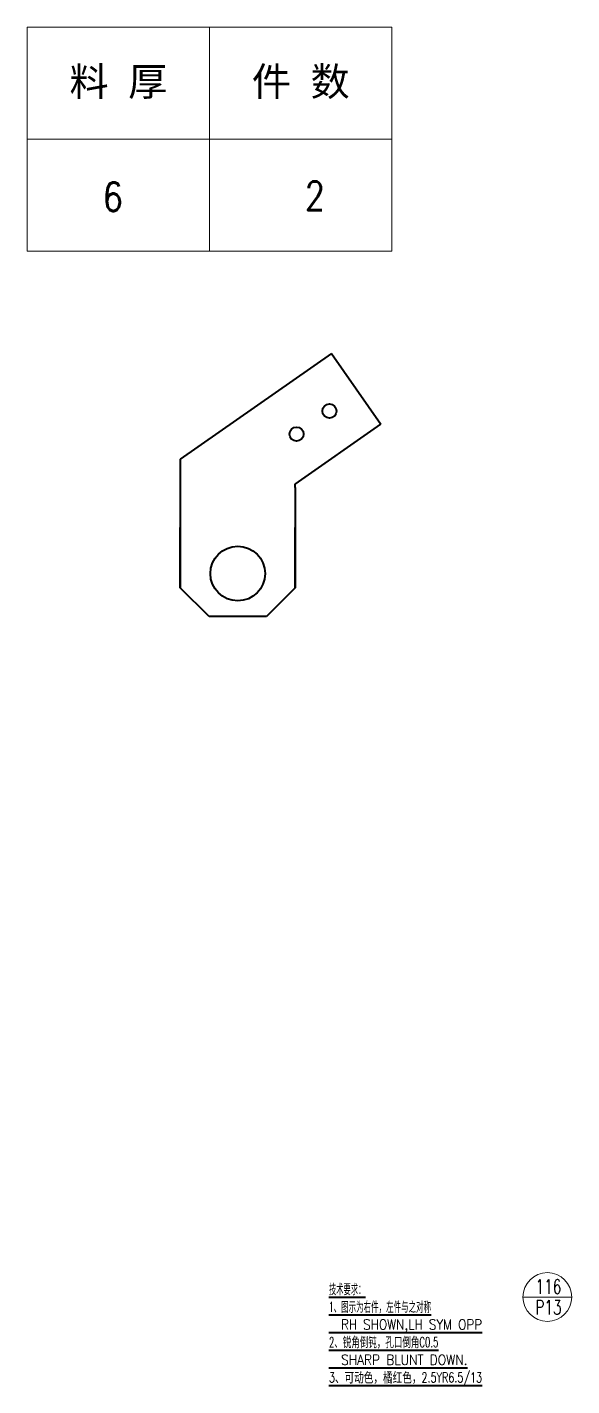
# Model space of a CAD drawing. Header units: millimetres. Extents: x 1333 to 104182, y -62119 to -5704.
# Drawn here: x 44524.9 to 44714.5, y -61644.7 to -61171.4 of the extents above; entities that cross this region are included whole.
import ezdxf
from ezdxf.enums import TextEntityAlignment as Align

# ---------------------------------------------------------------- set-up
doc = ezdxf.new("R2010")
doc.units = ezdxf.units.MM
doc.header["$LTSCALE"] = 0.5
doc.layers.add('11', color=3, linetype='Continuous')
doc.layers.add('TEXT', color=1, linetype='Continuous', lineweight=35)
doc.layers.add('标注线', color=3, linetype='Continuous', lineweight=18)
doc.styles.add('DIM', font='romans.shx', dxfattribs={"width": 0.8, "bigfont": 'bigfont.shx'})
doc.styles.get("Standard").update_dxf_attribs({"font": 'simplex.shx'})

# ---------------------------------------------------------------- blocks, each defined once
blk = doc.blocks.new('*T98')
at = {"color": 0, "linetype": 'ByBlock', "lineweight": -2, "transparency": 16777216}
for p, q in [((0, 0), (127, 0)), ((0, 0), (0, -78)), ((63.5, 0), (63.5, -78)), ((127, 0), (127, -78)), ((0, -39), (127, -39)), ((0, -78), (127, -78))]:
    blk.add_line(p, q, dxfattribs=at)
at = {"color": 0, "transparency": 16777216, "char_height": 10, "width": 60.5, "attachment_point": 5}
for s, insert in [('{\\fSimSun|b0|i0|c134|p2;料 厚}', (31.75, -19.5)), ('{\\fSimSun|b0|i0|c134|p2;件 数}', (95.25, -19.5))]:
    blk.add_mtext(s, dxfattribs=dict(at, insert=insert))
blk = doc.blocks.new('拆图参数')
blk.add_blockref('*T98', (-63.5, 78))
at = {"style": 'DIM', "width": 0.8}
blk.add_attdef('6', text='', height=10, dxfattribs=at).set_placement((-37.13, 18.91), align=Align.MIDDLE_LEFT)
blk.add_attdef('1', text='', height=10, dxfattribs=at).set_placement((36.65, 19.27), align=Align.MIDDLE_CENTER)

msp = doc.modelspace()

# ---------------------------------------------------------------- linework, layer by layer
at = {"lineweight": 35}
for p, q in [((44630.749, -61285.143), (44578.154, -61321.96)), ((44630.749, -61285.143), (44647.953, -61309.72)), ((44618.154, -61330.58), (44647.953, -61309.72)), ((44578.154, -61366.763), (44578.154, -61345.763)), ((44618.154, -61366.763), (44618.154, -61345.763)), ((44608.154, -61376.763), (44588.154, -61376.763))]:
    msp.add_line(p, q, dxfattribs=at)
at = {"lineweight": 35, "ltscale": 0.244949}
msp.add_line((44578.154, -61321.96), (44578.154, -61331.758), dxfattribs=at)
at = {"lineweight": 35, "ltscale": 0.15}
for p, q in [((44578.154, -61331.758), (44578.154, -61366.763)), ((44618.154, -61331.758), (44618.154, -61366.763))]:
    msp.add_line(p, q, dxfattribs=at)
at = {"lineweight": 35, "ltscale": 0.029469}
msp.add_line((44618.154, -61331.758), (44618.154, -61330.58), dxfattribs=at)
at = {"lineweight": 35, "ltscale": 0.353553}
for p, q in [((44588.154, -61376.763), (44578.154, -61366.763)), ((44618.154, -61366.763), (44608.154, -61376.763))]:
    msp.add_line(p, q, dxfattribs=at)
at = {"color": 3, "lineweight": 35, "ltscale": 0.31754}
msp.add_line((44629.905, -61613.798), (44642.606, -61613.798), dxfattribs=at)
at = {"color": 3, "lineweight": 35}
for p, q in [((44629.905, -61619.951), (44665.469, -61619.951)), ((44629.905, -61626.104), (44683.251, -61626.104)), ((44629.905, -61632.258), (44668.009, -61632.258)), ((44629.905, -61638.411), (44678.171, -61638.411)), ((44629.905, -61644.564), (44683.251, -61644.564))]:
    msp.add_line(p, q, dxfattribs=at)
at = {"lineweight": 35}
for centre, radius in [((44630.094, -61305.132), 2.458), ((44618.625, -61313.161), 2.458), ((44598.154, -61361.763), 9.5)]:
    msp.add_circle(centre, radius, dxfattribs=at)
at = {"layer": '11', "lineweight": 9}
msp.add_line((44697.461, -61613.807), (44714.461, -61613.807), dxfattribs=at)
msp.add_circle((44705.961, -61613.807), 8.5, dxfattribs=at)

# ---------------------------------------------------------------- block references
at = {"layer": '标注线'}
msp.add_blockref('拆图参数', (44588.357, -61249.411), dxfattribs=at).add_auto_attribs({'1': '2', '6': '6'})

# ---------------------------------------------------------------- texts
at = {"color": 3, "lineweight": 13}
for s, width, p, p2 in [('技术要求：', 0.918189, (44629.905, -61612.798), (44642.606, -61612.798)), ('1、图示为右件，左件与之对称', 0.878136, (44629.905, -61618.951), (44665.469, -61618.951)), ('  RH SHOWN,LH SYM OPP', 0.765743, (44629.905, -61625.104), (44683.251, -61625.104)), ('2、锐角倒钝，孔口倒角C0.5', 0.862751, (44629.905, -61631.258), (44668.009, -61631.258)), ('  SHARP BLUNT DOWN.', 0.776399, (44629.905, -61637.411), (44678.171, -61637.411)), ('3、可动色，橘红色，2.5YR6.5/13', 0.853548, (44629.905, -61643.564), (44683.251, -61643.564))]:
    msp.add_text(s, height=3.5, dxfattribs=dict(at, width=width)).set_placement(p, p2, align=Align.FIT)
at = {"layer": 'TEXT', "linetype": 'Continuous', "lineweight": 9, "width": 0.7}
for s, p in [('116', (44706.323, -61612.66)), ('P13', (44706.323, -61619.867))]:
    msp.add_text(s, height=5, dxfattribs=at).set_placement(p, align=Align.CENTER)

doc.saveas('drawing.dxf')
